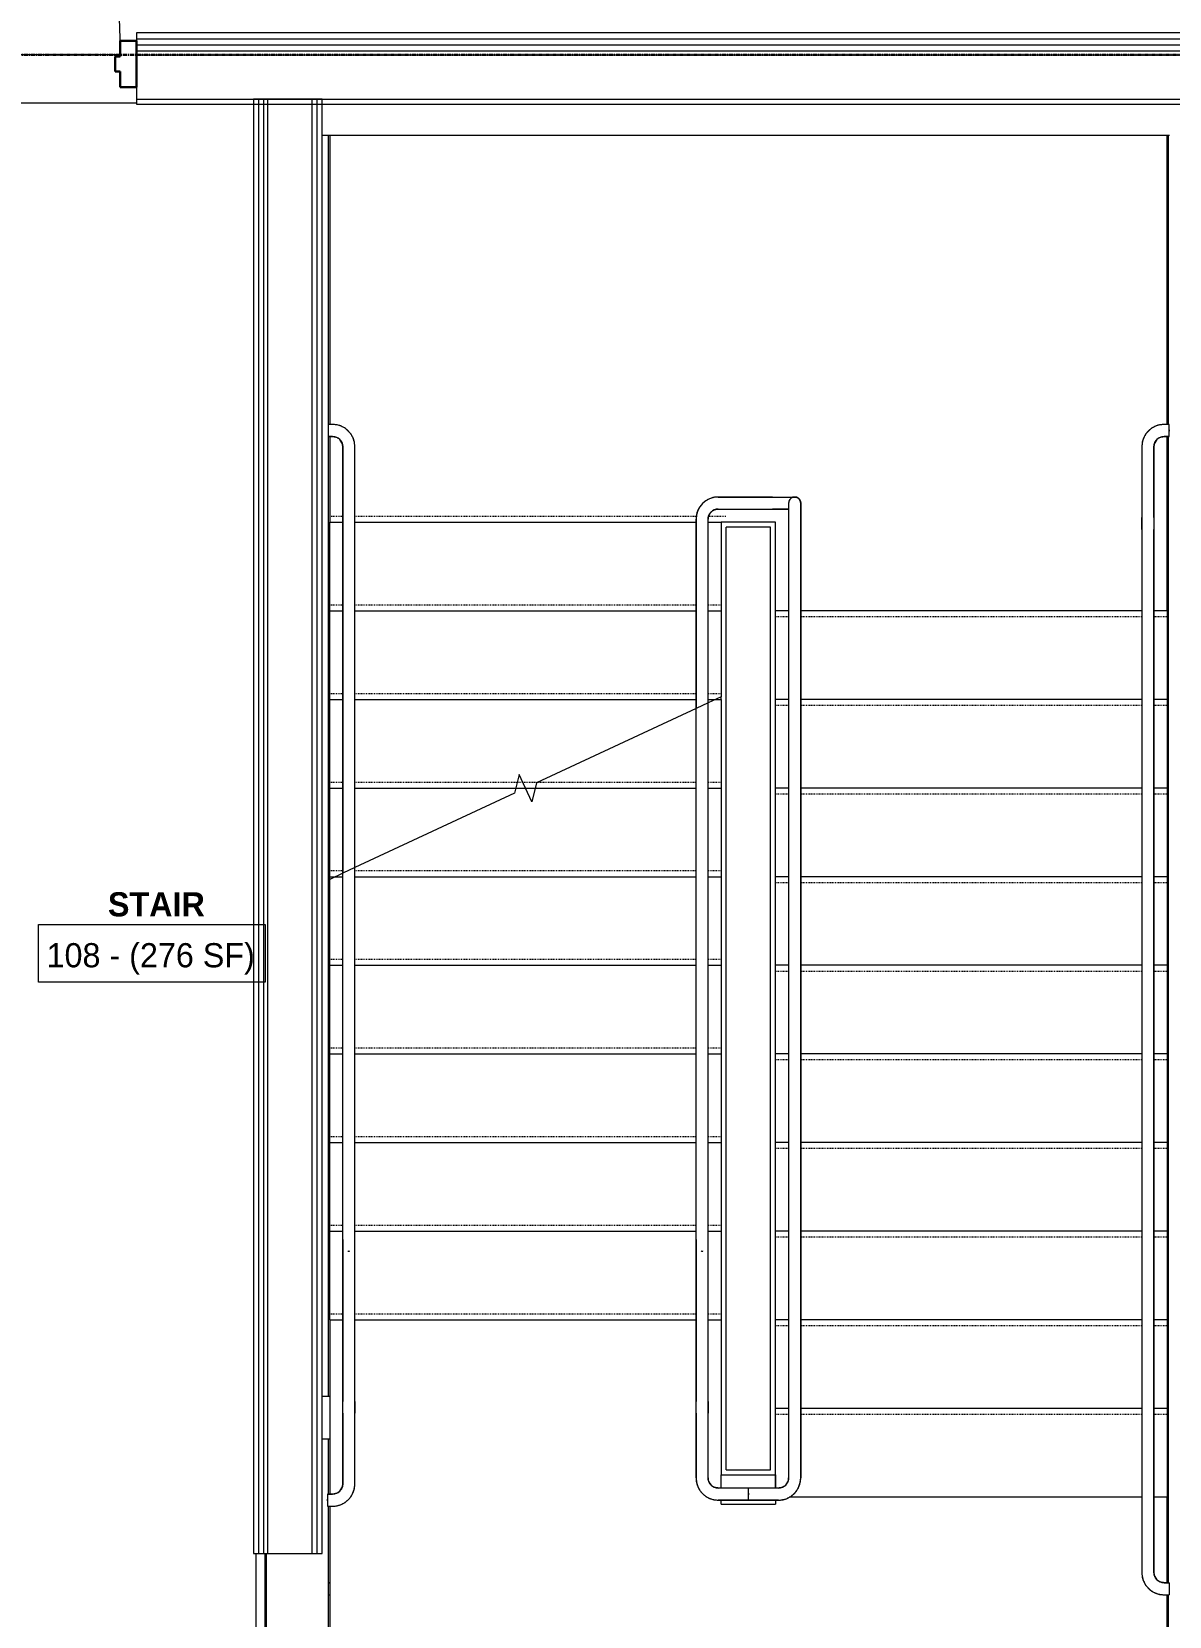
# Model space of a CAD drawing. Header units: inches. Extents: x -4093 to -1777, y 9773 to 12264.
# Drawn here: x -2669.3 to -2528, y 11893.4 to 12090.1 of the extents above; entities that cross this region are included whole.
import ezdxf

# ---------------------------------------------------------------- set-up
doc = ezdxf.new("R2010")
doc.units = ezdxf.units.IN
doc.header["$MEASUREMENT"] = 0
doc.linetypes.add('Grid Line 1_2_', pattern=[0.875, 0.5, -0.125, 0.125, -0.125])
doc.linetypes.add('Overhead 1_16_', pattern=[0.101562, 0.0625, -0.039062])
for name, color, linetype, lineweight in [('0-1', 7, 'Continuous', 5), ('0-2', 7, 'Continuous', 9), ('A-AREA-IDEN', 2, 'Continuous', 9), ('A-DOOR-4', 31, 'Continuous', 9), ('A-DOOR-5', 31, 'Continuous', 30), ('A-DOOR-FRAM', 31, 'Continuous', 30), ('A-FLOR-1', 7, 'Continuous', 9), ('A-FLOR-2', 192, 'Continuous', 9), ('A-FLOR-HRAL-1', 7, 'Continuous', 9), ('A-WALL', 113, 'Continuous', 18), ('A-WALL-1', 7, 'Continuous', 9), ('A-WALL-2', 250, 'Continuous', 18), ('A-WALL-3', 113, 'Continuous', 9), ('I-WALL-1', 7, 'Continuous', 9), ('S-BEAM-1', 7, 'Continuous', 9), ('S-FNDN-1', 7, 'Continuous', 9), ('S-FNDN-2', 32, 'Continuous', 9), ('S-GRID-1', 1, 'Grid Line 1_2_', 30), ('S-STRS-1', 7, 'Continuous', 9), ('S-STRS-2', 7, 'Overhead 1_16_', 9), ('S-STRS-MBND-1', 7, 'Continuous', 9)]:
    doc.layers.add(name, color=color, linetype=linetype, lineweight=lineweight)
doc.styles.add('Century Gothic', font='ufonts.com_century-gothic.ttf', dxfattribs={"height": 3})
doc.styles.add('Century Gothic_B', font='GOTHICB.TTF', dxfattribs={"height": 3})

# ---------------------------------------------------------------- blocks, each defined once
blk = doc.blocks.new('Top Rail Type - Top Rail_Internal_-2690356-BACKGROUND - 1ST FLOOR')
at = {"layer": 'A-FLOR-HRAL-1'}
for p, q in [((-2630.69, 11940.16), (-2630.69, 11920.06)), ((-2629.19, 11920.06), (-2629.19, 11940.16)), ((-2630.69, 11918.62), (-2630.69, 11909.81)), ((-2629.19, 11909.81), (-2629.19, 11918.62)), ((-2631.94, 11908.56), (-2632.56, 11908.56)), ((-2632.56, 11907.72), (-2632.56, 11907.91)), ((-2632.56, 11907.06), (-2631.94, 11907.06))]:
    blk.add_line(p, q, dxfattribs=at)
at = {"layer": 'A-FLOR-HRAL-1', "flags": 128}
for points in [[(-2630.04, 11938.74), (-2630.01, 11938.73), (-2629.86, 11938.73), (-2629.83, 11938.74)], [(-2630.69, 11918.62), (-2630.69, 11918.73), (-2630.69, 11918.84), (-2630.69, 11918.95), (-2630.69, 11919.06), (-2630.69, 11919.17), (-2630.69, 11919.28), (-2630.69, 11919.38), (-2630.69, 11919.49), (-2630.69, 11919.59), (-2630.69, 11919.7), (-2630.69, 11919.8), (-2630.69, 11919.89), (-2630.69, 11919.99), (-2630.69, 11920.06)], [(-2629.19, 11920.06), (-2629.19, 11919.97), (-2629.19, 11919.87), (-2629.19, 11919.77), (-2629.19, 11919.67), (-2629.19, 11919.57), (-2629.19, 11919.47), (-2629.19, 11919.36), (-2629.19, 11919.25), (-2629.19, 11919.15), (-2629.19, 11919.04), (-2629.19, 11918.93), (-2629.19, 11918.82), (-2629.19, 11918.71), (-2629.19, 11918.62)], [(-2631.94, 11907.06), (-2631.83, 11907.07), (-2631.72, 11907.07), (-2631.61, 11907.08), (-2631.5, 11907.1), (-2631.39, 11907.12), (-2631.28, 11907.14), (-2631.18, 11907.17), (-2631.07, 11907.2), (-2630.97, 11907.24), (-2630.87, 11907.28), (-2630.76, 11907.33), (-2630.67, 11907.38), (-2630.57, 11907.43), (-2630.48, 11907.48), (-2630.38, 11907.54), (-2630.29, 11907.61), (-2630.21, 11907.68), (-2630.12, 11907.75), (-2630.04, 11907.82), (-2629.96, 11907.9), (-2629.89, 11907.98), (-2629.82, 11908.06), (-2629.75, 11908.15), (-2629.68, 11908.24), (-2629.62, 11908.33), (-2629.56, 11908.42), (-2629.51, 11908.52), (-2629.46, 11908.62), (-2629.42, 11908.72), (-2629.37, 11908.82), (-2629.34, 11908.92), (-2629.3, 11909.03), (-2629.27, 11909.13), (-2629.25, 11909.24), (-2629.23, 11909.35), (-2629.21, 11909.46), (-2629.2, 11909.57), (-2629.19, 11909.67), (-2629.19, 11909.78), (-2629.19, 11909.81)], [(-2630.69, 11909.81), (-2630.69, 11909.76), (-2630.69, 11909.71), (-2630.7, 11909.66), (-2630.7, 11909.62), (-2630.71, 11909.57), (-2630.72, 11909.52), (-2630.73, 11909.47), (-2630.75, 11909.42), (-2630.77, 11909.37), (-2630.78, 11909.33), (-2630.81, 11909.28), (-2630.83, 11909.24), (-2630.85, 11909.19), (-2630.88, 11909.15), (-2630.9, 11909.11), (-2630.93, 11909.07), (-2630.96, 11909.03), (-2631, 11908.99), (-2631.03, 11908.95), (-2631.07, 11908.92), (-2631.1, 11908.88), (-2631.14, 11908.85), (-2631.18, 11908.82), (-2631.22, 11908.79), (-2631.26, 11908.76), (-2631.3, 11908.74), (-2631.35, 11908.71), (-2631.39, 11908.69), (-2631.44, 11908.67), (-2631.48, 11908.65), (-2631.53, 11908.63), (-2631.58, 11908.62), (-2631.63, 11908.6), (-2631.67, 11908.59), (-2631.72, 11908.58), (-2631.77, 11908.58), (-2631.82, 11908.57), (-2631.87, 11908.57), (-2631.92, 11908.56), (-2631.94, 11908.56)]]:
    blk.add_lwpolyline(points, dxfattribs=at)
blk = doc.blocks.new('Top Rail Type - Top Rail_Internal_-V99-BACKGROUND - 1ST FLOOR')
at = {"layer": 'A-FLOR-HRAL-1'}
for p, q in [((-2629.19, 11986.31), (-2630.69, 11985.61)), ((-2630.69, 11919.67), (-2630.69, 11985.61)), ((-2629.19, 11919.67), (-2629.19, 11986.31)), ((-2630.69, 11918.62), (-2630.69, 11919.67)), ((-2630.69, 11909.81), (-2630.69, 11918.62)), ((-2629.19, 11918.62), (-2629.19, 11919.67)), ((-2629.19, 11909.81), (-2629.19, 11918.62)), ((-2632.56, 11908.56), (-2632.56, 11907.06)), ((-2632.56, 11908.56), (-2631.94, 11908.56)), ((-2632.56, 11907.06), (-2631.94, 11907.06))]:
    blk.add_line(p, q, dxfattribs=at)
for radius in [2.75, 1.25]:
    blk.add_arc((-2631.94, 11909.81), radius, 270, 0, dxfattribs=at)
blk = doc.blocks.new('Top Rail Type - Top Rail_Internal_-2690358-BACKGROUND - 1ST FLOOR')
at = {"layer": 'A-FLOR-HRAL-1'}
for p, q in [((-2586.81, 11940.16), (-2586.81, 11920.06)), ((-2585.31, 11920.06), (-2585.31, 11940.16)), ((-2586.81, 11918.62), (-2586.81, 11910.56)), ((-2585.31, 11910.56), (-2585.31, 11918.62)), ((-2580.31, 11909.31), (-2584.06, 11909.31)), ((-2580.31, 11908.66), (-2580.31, 11908.47)), ((-2584.06, 11907.81), (-2580.31, 11907.81))]:
    blk.add_line(p, q, dxfattribs=at)
at = {"layer": 'A-FLOR-HRAL-1', "flags": 128}
for points in [[(-2586.17, 11938.74), (-2586.14, 11938.73), (-2585.98, 11938.73), (-2585.95, 11938.74)], [(-2586.81, 11918.62), (-2586.81, 11918.73), (-2586.81, 11918.84), (-2586.81, 11918.95), (-2586.81, 11919.06), (-2586.81, 11919.17), (-2586.81, 11919.28), (-2586.81, 11919.38), (-2586.81, 11919.49), (-2586.81, 11919.59), (-2586.81, 11919.7), (-2586.81, 11919.8), (-2586.81, 11919.89), (-2586.81, 11919.99), (-2586.81, 11920.06)], [(-2585.31, 11920.06), (-2585.31, 11919.97), (-2585.31, 11919.87), (-2585.31, 11919.77), (-2585.31, 11919.67), (-2585.31, 11919.57), (-2585.31, 11919.47), (-2585.31, 11919.36), (-2585.31, 11919.25), (-2585.31, 11919.15), (-2585.31, 11919.04), (-2585.31, 11918.93), (-2585.31, 11918.82), (-2585.31, 11918.71), (-2585.31, 11918.62)], [(-2586.81, 11910.56), (-2586.81, 11910.45), (-2586.8, 11910.34), (-2586.79, 11910.24), (-2586.78, 11910.13), (-2586.76, 11910.02), (-2586.73, 11909.91), (-2586.7, 11909.8), (-2586.67, 11909.7), (-2586.63, 11909.6), (-2586.59, 11909.49), (-2586.55, 11909.39), (-2586.5, 11909.29), (-2586.45, 11909.2), (-2586.39, 11909.1), (-2586.33, 11909.01), (-2586.27, 11908.92), (-2586.2, 11908.84), (-2586.13, 11908.75), (-2586.05, 11908.67), (-2585.98, 11908.59), (-2585.9, 11908.52), (-2585.81, 11908.44), (-2585.73, 11908.38), (-2585.64, 11908.31), (-2585.55, 11908.25), (-2585.45, 11908.19), (-2585.36, 11908.14), (-2585.26, 11908.09), (-2585.16, 11908.04), (-2585.06, 11908), (-2584.95, 11907.96), (-2584.85, 11907.93), (-2584.74, 11907.9), (-2584.64, 11907.88), (-2584.53, 11907.85), (-2584.42, 11907.84), (-2584.31, 11907.83), (-2584.2, 11907.82), (-2584.09, 11907.81), (-2584.06, 11907.81)], [(-2584.06, 11909.31), (-2584.11, 11909.32), (-2584.16, 11909.32), (-2584.21, 11909.32), (-2584.26, 11909.33), (-2584.31, 11909.34), (-2584.36, 11909.35), (-2584.41, 11909.36), (-2584.45, 11909.38), (-2584.5, 11909.39), (-2584.55, 11909.41), (-2584.59, 11909.43), (-2584.64, 11909.46), (-2584.68, 11909.48), (-2584.73, 11909.51), (-2584.77, 11909.53), (-2584.81, 11909.56), (-2584.85, 11909.59), (-2584.89, 11909.62), (-2584.92, 11909.66), (-2584.96, 11909.69), (-2584.99, 11909.73), (-2585.02, 11909.77), (-2585.06, 11909.81), (-2585.09, 11909.85), (-2585.11, 11909.89), (-2585.14, 11909.93), (-2585.16, 11909.98), (-2585.19, 11910.02), (-2585.21, 11910.07), (-2585.23, 11910.11), (-2585.24, 11910.16), (-2585.26, 11910.21), (-2585.27, 11910.25), (-2585.28, 11910.3), (-2585.29, 11910.35), (-2585.3, 11910.4), (-2585.31, 11910.45), (-2585.31, 11910.5), (-2585.31, 11910.55), (-2585.31, 11910.56)]]:
    blk.add_lwpolyline(points, dxfattribs=at)
blk = doc.blocks.new('Top Rail Type - Top Rail_Internal_-V100-BACKGROUND - 1ST FLOOR')
at = {"layer": 'A-FLOR-HRAL-1'}
for p, q in [((-2585.31, 12006.77), (-2586.81, 12006.07)), ((-2586.81, 11919.67), (-2586.81, 12006.07)), ((-2585.31, 11919.67), (-2585.31, 12006.77)), ((-2586.81, 11918.62), (-2586.81, 11919.67)), ((-2586.81, 11910.56), (-2586.81, 11918.62)), ((-2585.31, 11918.62), (-2585.31, 11919.67)), ((-2585.31, 11910.56), (-2585.31, 11918.62)), ((-2580.31, 11909.31), (-2584.06, 11909.31)), ((-2580.31, 11907.81), (-2580.31, 11909.31)), ((-2580.31, 11907.81), (-2584.06, 11907.81))]:
    blk.add_line(p, q, dxfattribs=at)
for radius in [2.75, 1.25]:
    blk.add_arc((-2584.06, 11910.56), radius, 180, 270, dxfattribs=at)
blk = doc.blocks.new('Top Rail Type - Top Rail_Internal_-2365500-BACKGROUND - 1ST FLOOR')
at = {"layer": 'A-FLOR-HRAL-1'}
for p, q in [((-2631.94, 12041.31), (-2632.51, 12041.31)), ((-2632.51, 12039.81), (-2631.94, 12039.81)), ((-2630.69, 12038.56), (-2630.69, 12029.77)), ((-2629.19, 12029.77), (-2629.19, 12038.56)), ((-2630.69, 12029.1), (-2630.69, 11985.61)), ((-2629.19, 11986.31), (-2629.19, 12029.1)), ((-2632.31, 11897.56), (-2632.51, 11897.56)), ((-2632.51, 11896.06), (-2632.31, 11896.06))]:
    blk.add_line(p, q, dxfattribs=at)
at = {"layer": 'A-FLOR-HRAL-1', "flags": 128}
for points in [[(-2629.19, 12038.56), (-2629.19, 12038.67), (-2629.2, 12038.78), (-2629.21, 12038.89), (-2629.22, 12039), (-2629.24, 12039.11), (-2629.27, 12039.22), (-2629.29, 12039.32), (-2629.33, 12039.43), (-2629.36, 12039.53), (-2629.4, 12039.64), (-2629.45, 12039.74), (-2629.5, 12039.83), (-2629.55, 12039.93), (-2629.61, 12040.03), (-2629.67, 12040.12), (-2629.73, 12040.21), (-2629.8, 12040.29), (-2629.87, 12040.38), (-2629.94, 12040.46), (-2630.02, 12040.54), (-2630.1, 12040.61), (-2630.18, 12040.68), (-2630.27, 12040.75), (-2630.36, 12040.82), (-2630.45, 12040.88), (-2630.54, 12040.94), (-2630.64, 12040.99), (-2630.74, 12041.04), (-2630.84, 12041.09), (-2630.94, 12041.13), (-2631.04, 12041.17), (-2631.15, 12041.2), (-2631.25, 12041.23), (-2631.36, 12041.25), (-2631.47, 12041.27), (-2631.58, 12041.29), (-2631.69, 12041.3), (-2631.8, 12041.31), (-2631.91, 12041.31), (-2631.94, 12041.31)], [(-2631.94, 12039.81), (-2631.89, 12039.81), (-2631.84, 12039.81), (-2631.79, 12039.81), (-2631.74, 12039.8), (-2631.69, 12039.79), (-2631.64, 12039.78), (-2631.59, 12039.77), (-2631.54, 12039.75), (-2631.5, 12039.73), (-2631.45, 12039.72), (-2631.4, 12039.7), (-2631.36, 12039.67), (-2631.32, 12039.65), (-2631.27, 12039.62), (-2631.23, 12039.6), (-2631.19, 12039.57), (-2631.15, 12039.54), (-2631.11, 12039.5), (-2631.08, 12039.47), (-2631.04, 12039.44), (-2631.01, 12039.4), (-2630.97, 12039.36), (-2630.94, 12039.32), (-2630.91, 12039.28), (-2630.88, 12039.24), (-2630.86, 12039.2), (-2630.83, 12039.15), (-2630.81, 12039.11), (-2630.79, 12039.06), (-2630.77, 12039.02), (-2630.75, 12038.97), (-2630.74, 12038.92), (-2630.73, 12038.87), (-2630.71, 12038.83), (-2630.7, 12038.78), (-2630.7, 12038.73), (-2630.69, 12038.68), (-2630.69, 12038.63), (-2630.69, 12038.58), (-2630.69, 12038.56)], [(-2630.69, 12029.77), (-2630.69, 12029.72), (-2630.69, 12029.67), (-2630.69, 12029.62), (-2630.69, 12029.57), (-2630.69, 12029.52), (-2630.69, 12029.47), (-2630.69, 12029.42), (-2630.69, 12029.37), (-2630.69, 12029.33), (-2630.69, 12029.28), (-2630.69, 12029.23), (-2630.69, 12029.19), (-2630.69, 12029.14), (-2630.69, 12029.1), (-2630.69, 12029.1)], [(-2629.19, 12029.1), (-2629.19, 12029.14), (-2629.19, 12029.19), (-2629.19, 12029.23), (-2629.19, 12029.28), (-2629.19, 12029.32), (-2629.19, 12029.37), (-2629.19, 12029.42), (-2629.19, 12029.47), (-2629.19, 12029.52), (-2629.19, 12029.57), (-2629.19, 12029.61), (-2629.19, 12029.66), (-2629.19, 12029.71), (-2629.19, 12029.76), (-2629.19, 12029.77)]]:
    blk.add_lwpolyline(points, dxfattribs=at)
blk = doc.blocks.new('Top Rail Type - Top Rail_Internal_-V105-BACKGROUND - 1ST FLOOR')
at = {"layer": 'A-FLOR-HRAL-1'}
for p, q in [((-2631.94, 12041.31), (-2632.51, 12041.31)), ((-2631.94, 12039.81), (-2632.51, 12039.81)), ((-2630.69, 12029.77), (-2630.69, 12038.56)), ((-2629.19, 12029.77), (-2629.19, 12038.56)), ((-2630.69, 12028.7), (-2630.69, 12029.77)), ((-2630.69, 11985.61), (-2630.69, 12028.7)), ((-2629.19, 12028.7), (-2629.19, 12029.77)), ((-2629.19, 11986.31), (-2629.19, 12028.7)), ((-2632.51, 11897.56), (-2632.31, 11897.56)), ((-2632.51, 11896.06), (-2632.31, 11896.06))]:
    blk.add_line(p, q, dxfattribs=at)
for radius in [2.75, 1.25]:
    blk.add_arc((-2631.94, 12038.56), radius, 0, 90, dxfattribs=at)
blk = doc.blocks.new('Top Rail Type - Top Rail_Internal_-2659223-BACKGROUND - 1ST FLOOR')
at = {"layer": 'A-FLOR-HRAL-1'}
for p, q in [((-2577.31, 12032.31), (-2584.06, 12032.31)), ((-2584.06, 12030.81), (-2577.31, 12030.81)), ((-2575.31, 12030.98), (-2575.31, 11919.28)), ((-2573.81, 11919.28), (-2573.81, 12030.98)), ((-2586.81, 12029.56), (-2586.81, 12018.77)), ((-2585.31, 12018.77), (-2585.31, 12029.56)), ((-2586.81, 12018.1), (-2586.81, 12006.07)), ((-2585.31, 12006.77), (-2585.31, 12018.1)), ((-2575.31, 11918.61), (-2575.31, 11910.56)), ((-2573.81, 11910.56), (-2573.81, 11918.61)), ((-2576.56, 11909.31), (-2580.31, 11909.31)), ((-2580.31, 11907.81), (-2576.56, 11907.81))]:
    blk.add_line(p, q, dxfattribs=at)
at = {"layer": 'A-FLOR-HRAL-1', "flags": 128}
for points in [[(-2584.06, 12032.31), (-2584.17, 12032.31), (-2584.28, 12032.31), (-2584.39, 12032.29), (-2584.5, 12032.28), (-2584.61, 12032.26), (-2584.71, 12032.24), (-2584.82, 12032.21), (-2584.93, 12032.17), (-2585.03, 12032.14), (-2585.13, 12032.1), (-2585.23, 12032.05), (-2585.33, 12032), (-2585.43, 12031.95), (-2585.52, 12031.89), (-2585.61, 12031.83), (-2585.7, 12031.77), (-2585.79, 12031.7), (-2585.87, 12031.63), (-2585.96, 12031.56), (-2586.03, 12031.48), (-2586.11, 12031.4), (-2586.18, 12031.32), (-2586.25, 12031.23), (-2586.31, 12031.14), (-2586.38, 12031.05), (-2586.43, 12030.96), (-2586.49, 12030.86), (-2586.54, 12030.76), (-2586.58, 12030.66), (-2586.62, 12030.56), (-2586.66, 12030.46), (-2586.7, 12030.35), (-2586.73, 12030.25), (-2586.75, 12030.14), (-2586.77, 12030.03), (-2586.79, 12029.92), (-2586.8, 12029.81), (-2586.81, 12029.7), (-2586.81, 12029.59), (-2586.81, 12029.56)], [(-2585.31, 12029.56), (-2585.31, 12029.61), (-2585.31, 12029.66), (-2585.3, 12029.71), (-2585.3, 12029.76), (-2585.29, 12029.81), (-2585.28, 12029.86), (-2585.26, 12029.91), (-2585.25, 12029.96), (-2585.23, 12030), (-2585.21, 12030.05), (-2585.19, 12030.1), (-2585.17, 12030.14), (-2585.15, 12030.19), (-2585.12, 12030.23), (-2585.09, 12030.27), (-2585.06, 12030.31), (-2585.03, 12030.35), (-2585, 12030.39), (-2584.97, 12030.43), (-2584.93, 12030.46), (-2584.9, 12030.5), (-2584.86, 12030.53), (-2584.82, 12030.56), (-2584.78, 12030.59), (-2584.74, 12030.62), (-2584.69, 12030.64), (-2584.65, 12030.67), (-2584.61, 12030.69), (-2584.56, 12030.71), (-2584.51, 12030.73), (-2584.47, 12030.75), (-2584.42, 12030.76), (-2584.37, 12030.78), (-2584.32, 12030.79), (-2584.27, 12030.8), (-2584.22, 12030.8), (-2584.17, 12030.81), (-2584.12, 12030.81), (-2584.07, 12030.81), (-2584.06, 12030.81)], [(-2577.31, 12032.31), (-2577.2, 12032.31), (-2577.09, 12032.31), (-2576.98, 12032.31), (-2576.87, 12032.31), (-2576.76, 12032.31), (-2576.66, 12032.31), (-2576.55, 12032.31), (-2576.45, 12032.31), (-2576.34, 12032.31), (-2576.24, 12032.31), (-2576.14, 12032.31), (-2576.04, 12032.31), (-2575.94, 12032.31), (-2575.85, 12032.31), (-2575.76, 12032.31), (-2575.67, 12032.31), (-2575.58, 12032.31), (-2575.5, 12032.31), (-2575.42, 12032.31), (-2575.34, 12032.31), (-2575.26, 12032.31), (-2575.19, 12032.31), (-2575.12, 12032.31), (-2575.06, 12032.31), (-2575, 12032.31), (-2574.94, 12032.31), (-2574.89, 12032.31), (-2574.84, 12032.31), (-2574.79, 12032.31), (-2574.75, 12032.31), (-2574.71, 12032.31), (-2574.68, 12032.31), (-2574.65, 12032.31), (-2574.62, 12032.31), (-2574.6, 12032.31), (-2574.58, 12032.31), (-2574.57, 12032.31), (-2574.56, 12032.31), (-2574.56, 12032.31)], [(-2575.32, 12030.81), (-2575.4, 12030.81), (-2575.48, 12030.81), (-2575.56, 12030.81), (-2575.65, 12030.81), (-2575.73, 12030.81), (-2575.83, 12030.81), (-2575.92, 12030.81), (-2576.02, 12030.81), (-2576.11, 12030.81), (-2576.21, 12030.81), (-2576.31, 12030.81), (-2576.42, 12030.81), (-2576.52, 12030.81), (-2576.63, 12030.81), (-2576.74, 12030.81), (-2576.84, 12030.81), (-2576.95, 12030.81), (-2577.06, 12030.81), (-2577.17, 12030.81), (-2577.28, 12030.81), (-2577.31, 12030.81)], [(-2575.31, 12031.56), (-2575.31, 12031.56), (-2575.31, 12031.56), (-2575.31, 12031.56), (-2575.31, 12031.55), (-2575.31, 12031.54), (-2575.31, 12031.53), (-2575.31, 12031.52), (-2575.31, 12031.5), (-2575.31, 12031.48), (-2575.31, 12031.47), (-2575.31, 12031.45), (-2575.31, 12031.42), (-2575.31, 12031.4), (-2575.31, 12031.37), (-2575.31, 12031.35), (-2575.31, 12031.32), (-2575.31, 12031.29), (-2575.31, 12031.25), (-2575.31, 12031.22), (-2575.31, 12031.19), (-2575.31, 12031.15), (-2575.31, 12031.11), (-2575.31, 12031.07), (-2575.31, 12031.03), (-2575.31, 12030.99), (-2575.31, 12030.98)], [(-2574.56, 12032.31), (-2574.53, 12032.31), (-2574.5, 12032.31), (-2574.47, 12032.31), (-2574.44, 12032.3), (-2574.41, 12032.3), (-2574.38, 12032.29), (-2574.35, 12032.29), (-2574.33, 12032.28), (-2574.3, 12032.27), (-2574.27, 12032.26), (-2574.24, 12032.24), (-2574.21, 12032.23), (-2574.19, 12032.22), (-2574.16, 12032.2), (-2574.14, 12032.18), (-2574.11, 12032.17), (-2574.09, 12032.15), (-2574.07, 12032.13), (-2574.04, 12032.11), (-2574.02, 12032.09), (-2574, 12032.06), (-2573.98, 12032.04), (-2573.96, 12032.02), (-2573.95, 12031.99), (-2573.93, 12031.97), (-2573.91, 12031.94), (-2573.9, 12031.92), (-2573.89, 12031.89), (-2573.87, 12031.86), (-2573.86, 12031.84), (-2573.85, 12031.81), (-2573.84, 12031.78), (-2573.83, 12031.75), (-2573.83, 12031.72), (-2573.82, 12031.69), (-2573.82, 12031.66), (-2573.81, 12031.63), (-2573.81, 12031.6), (-2573.81, 12031.57)], [(-2573.81, 12030.98), (-2573.81, 12031.02), (-2573.81, 12031.06), (-2573.81, 12031.1), (-2573.81, 12031.14), (-2573.81, 12031.18), (-2573.81, 12031.21), (-2573.81, 12031.25), (-2573.81, 12031.28), (-2573.81, 12031.31), (-2573.81, 12031.34), (-2573.81, 12031.37), (-2573.81, 12031.39), (-2573.81, 12031.42), (-2573.81, 12031.44), (-2573.81, 12031.46), (-2573.81, 12031.48), (-2573.81, 12031.5), (-2573.81, 12031.51), (-2573.81, 12031.53), (-2573.81, 12031.54), (-2573.81, 12031.55), (-2573.81, 12031.55), (-2573.81, 12031.56), (-2573.81, 12031.56), (-2573.81, 12031.56), (-2573.81, 12031.56)], [(-2586.81, 12018.77), (-2586.81, 12018.72), (-2586.81, 12018.67), (-2586.81, 12018.62), (-2586.81, 12018.57), (-2586.81, 12018.52), (-2586.81, 12018.47), (-2586.81, 12018.42), (-2586.81, 12018.37), (-2586.81, 12018.33), (-2586.81, 12018.28), (-2586.81, 12018.23), (-2586.81, 12018.19), (-2586.81, 12018.14), (-2586.81, 12018.1), (-2586.81, 12018.1)], [(-2585.31, 12018.1), (-2585.31, 12018.14), (-2585.31, 12018.19), (-2585.31, 12018.23), (-2585.31, 12018.28), (-2585.31, 12018.32), (-2585.31, 12018.37), (-2585.31, 12018.42), (-2585.31, 12018.47), (-2585.31, 12018.52), (-2585.31, 12018.57), (-2585.31, 12018.61), (-2585.31, 12018.66), (-2585.31, 12018.71), (-2585.31, 12018.76), (-2585.31, 12018.77)], [(-2575.31, 11919.28), (-2575.31, 11919.24), (-2575.31, 11919.19), (-2575.31, 11919.15), (-2575.31, 11919.1), (-2575.31, 11919.05), (-2575.31, 11919.01), (-2575.31, 11918.96), (-2575.31, 11918.91), (-2575.31, 11918.86), (-2575.31, 11918.81), (-2575.31, 11918.76), (-2575.31, 11918.71), (-2575.31, 11918.66), (-2575.31, 11918.61), (-2575.31, 11918.61)], [(-2573.81, 11918.61), (-2573.81, 11918.66), (-2573.81, 11918.71), (-2573.81, 11918.76), (-2573.81, 11918.81), (-2573.81, 11918.86), (-2573.81, 11918.91), (-2573.81, 11918.96), (-2573.81, 11919.01), (-2573.81, 11919.05), (-2573.81, 11919.1), (-2573.81, 11919.15), (-2573.81, 11919.19), (-2573.81, 11919.23), (-2573.81, 11919.28), (-2573.81, 11919.28)], [(-2576.56, 11907.81), (-2576.45, 11907.82), (-2576.34, 11907.82), (-2576.23, 11907.83), (-2576.12, 11907.85), (-2576.01, 11907.87), (-2575.91, 11907.89), (-2575.8, 11907.92), (-2575.7, 11907.95), (-2575.59, 11907.99), (-2575.49, 11908.03), (-2575.39, 11908.08), (-2575.29, 11908.13), (-2575.19, 11908.18), (-2575.1, 11908.23), (-2575.01, 11908.29), (-2574.92, 11908.36), (-2574.83, 11908.43), (-2574.75, 11908.5), (-2574.67, 11908.57), (-2574.59, 11908.65), (-2574.51, 11908.73), (-2574.44, 11908.81), (-2574.37, 11908.9), (-2574.31, 11908.99), (-2574.25, 11909.08), (-2574.19, 11909.17), (-2574.14, 11909.27), (-2574.09, 11909.37), (-2574.04, 11909.47), (-2574, 11909.57), (-2573.96, 11909.67), (-2573.93, 11909.78), (-2573.9, 11909.88), (-2573.87, 11909.99), (-2573.85, 11910.1), (-2573.83, 11910.21), (-2573.82, 11910.32), (-2573.81, 11910.42), (-2573.81, 11910.53), (-2573.81, 11910.56)], [(-2575.31, 11910.56), (-2575.31, 11910.51), (-2575.32, 11910.46), (-2575.32, 11910.41), (-2575.33, 11910.37), (-2575.34, 11910.32), (-2575.35, 11910.27), (-2575.36, 11910.22), (-2575.37, 11910.17), (-2575.39, 11910.12), (-2575.41, 11910.08), (-2575.43, 11910.03), (-2575.45, 11909.99), (-2575.48, 11909.94), (-2575.5, 11909.9), (-2575.53, 11909.86), (-2575.56, 11909.82), (-2575.59, 11909.78), (-2575.62, 11909.74), (-2575.66, 11909.7), (-2575.69, 11909.67), (-2575.73, 11909.63), (-2575.76, 11909.6), (-2575.8, 11909.57), (-2575.84, 11909.54), (-2575.89, 11909.51), (-2575.93, 11909.49), (-2575.97, 11909.46), (-2576.02, 11909.44), (-2576.06, 11909.42), (-2576.11, 11909.4), (-2576.16, 11909.38), (-2576.2, 11909.37), (-2576.25, 11909.35), (-2576.3, 11909.34), (-2576.35, 11909.33), (-2576.4, 11909.33), (-2576.45, 11909.32), (-2576.5, 11909.32), (-2576.55, 11909.31), (-2576.56, 11909.31)]]:
    blk.add_lwpolyline(points, dxfattribs=at)
at = {"layer": 'A-FLOR-HRAL-1'}
for start, end in [(162.0414, 180), (167.9755, 173.356), (20, 160), (142.9983, 156.4146), (101.9692, 138.0158), (126.6488, 132.0217), (107.9773, 113.3504), (90, 96.6816), (83.3102, 90), (40.7282, 78.0208), (66.6407, 72.0221), (47.9728, 53.357), (23.3099, 36.6713), (0, 17.9565), (6.6424, 12.021)]:
    blk.add_arc((-2574.56, 12031.56), 0.75, start, end, dxfattribs=at)
blk = doc.blocks.new('Top Rail Type - Top Rail_Internal_-V107-BACKGROUND - 1ST FLOOR')
at = {"layer": 'A-FLOR-HRAL-1'}
for p, q in [((-2584.06, 12032.31), (-2576.56, 12032.31)), ((-2584.06, 12030.81), (-2576.56, 12030.81)), ((-2576.56, 12032.31), (-2574.56, 12032.31)), ((-2576.56, 12030.81), (-2575.31, 12030.81)), ((-2575.31, 12030.63), (-2575.31, 11919.68)), ((-2573.81, 12031.56), (-2573.81, 12030.63)), ((-2573.81, 12030.63), (-2573.81, 11919.68)), ((-2586.81, 12018.77), (-2586.81, 12029.56)), ((-2585.31, 12018.77), (-2585.31, 12029.56)), ((-2586.81, 12017.7), (-2586.81, 12018.77)), ((-2585.31, 12017.7), (-2585.31, 12018.77)), ((-2586.81, 12006.07), (-2586.81, 12017.7)), ((-2585.31, 12006.77), (-2585.31, 12017.7)), ((-2575.31, 11919.68), (-2575.31, 11918.61)), ((-2575.31, 11918.61), (-2575.31, 11910.56)), ((-2573.81, 11919.68), (-2573.81, 11918.61)), ((-2573.81, 11918.61), (-2573.81, 11910.56)), ((-2576.56, 11909.31), (-2580.31, 11909.31)), ((-2576.56, 11907.81), (-2580.31, 11907.81))]:
    blk.add_line(p, q, dxfattribs=at)
for centre, radius, start, end in [((-2584.06, 12029.56), 2.75, 90, 180), ((-2584.06, 12029.56), 1.25, 90, 180), ((-2576.56, 11910.56), 1.25, 270, 0), ((-2576.56, 11910.56), 2.75, 270, 0)]:
    blk.add_arc(centre, radius, start, end, dxfattribs=at)
blk = doc.blocks.new('Top Rail Type - Top Rail_Internal_-2386287-BACKGROUND - 1ST FLOOR')
at = {"layer": 'A-FLOR-HRAL-1'}
for p, q in [((-2528.06, 12041.31), (-2528.69, 12041.31)), ((-2528.06, 12040.66), (-2528.06, 12040.47)), ((-2531.44, 12038.56), (-2531.44, 12029.77)), ((-2529.94, 12029.77), (-2529.94, 12038.56)), ((-2528.69, 12039.81), (-2528.06, 12039.81)), ((-2531.44, 12028.3), (-2531.44, 11908.28)), ((-2529.94, 11908.28), (-2529.94, 12028.3)), ((-2531.44, 11907.61), (-2531.44, 11898.81)), ((-2529.94, 11898.81), (-2529.94, 11907.61)), ((-2528.06, 11897.56), (-2528.69, 11897.56)), ((-2528.06, 11896.91), (-2528.06, 11896.72)), ((-2528.69, 11896.06), (-2528.06, 11896.06))]:
    blk.add_line(p, q, dxfattribs=at)
at = {"layer": 'A-FLOR-HRAL-1', "flags": 128}
for points in [[(-2528.69, 12041.31), (-2528.8, 12041.31), (-2528.91, 12041.31), (-2529.02, 12041.29), (-2529.12, 12041.28), (-2529.23, 12041.26), (-2529.34, 12041.24), (-2529.45, 12041.21), (-2529.55, 12041.17), (-2529.65, 12041.14), (-2529.76, 12041.1), (-2529.86, 12041.05), (-2529.96, 12041), (-2530.05, 12040.95), (-2530.15, 12040.89), (-2530.24, 12040.83), (-2530.33, 12040.77), (-2530.42, 12040.7), (-2530.5, 12040.63), (-2530.58, 12040.56), (-2530.66, 12040.48), (-2530.73, 12040.4), (-2530.81, 12040.32), (-2530.87, 12040.23), (-2530.94, 12040.14), (-2531, 12040.05), (-2531.06, 12039.96), (-2531.11, 12039.86), (-2531.16, 12039.76), (-2531.21, 12039.66), (-2531.25, 12039.56), (-2531.29, 12039.46), (-2531.32, 12039.35), (-2531.35, 12039.25), (-2531.38, 12039.14), (-2531.4, 12039.03), (-2531.41, 12038.92), (-2531.42, 12038.81), (-2531.43, 12038.7), (-2531.44, 12038.59), (-2531.44, 12038.56)], [(-2529.94, 12038.56), (-2529.94, 12038.61), (-2529.93, 12038.66), (-2529.93, 12038.71), (-2529.92, 12038.76), (-2529.91, 12038.81), (-2529.9, 12038.86), (-2529.89, 12038.91), (-2529.87, 12038.96), (-2529.86, 12039), (-2529.84, 12039.05), (-2529.82, 12039.1), (-2529.79, 12039.14), (-2529.77, 12039.19), (-2529.75, 12039.23), (-2529.72, 12039.27), (-2529.69, 12039.31), (-2529.66, 12039.35), (-2529.63, 12039.39), (-2529.59, 12039.43), (-2529.56, 12039.46), (-2529.52, 12039.5), (-2529.48, 12039.53), (-2529.44, 12039.56), (-2529.4, 12039.59), (-2529.36, 12039.62), (-2529.32, 12039.64), (-2529.28, 12039.67), (-2529.23, 12039.69), (-2529.19, 12039.71), (-2529.14, 12039.73), (-2529.09, 12039.75), (-2529.04, 12039.76), (-2529, 12039.78), (-2528.95, 12039.79), (-2528.9, 12039.8), (-2528.85, 12039.8), (-2528.8, 12039.81), (-2528.75, 12039.81), (-2528.7, 12039.81), (-2528.69, 12039.81)], [(-2531.44, 12028.3), (-2531.44, 12028.4), (-2531.44, 12028.49), (-2531.44, 12028.59), (-2531.44, 12028.69), (-2531.44, 12028.79), (-2531.44, 12028.9), (-2531.44, 12029), (-2531.44, 12029.11), (-2531.44, 12029.22), (-2531.44, 12029.33), (-2531.44, 12029.43), (-2531.44, 12029.54), (-2531.44, 12029.65), (-2531.44, 12029.76), (-2531.44, 12029.77)], [(-2529.94, 12029.77), (-2529.94, 12029.66), (-2529.94, 12029.55), (-2529.94, 12029.44), (-2529.94, 12029.33), (-2529.94, 12029.22), (-2529.94, 12029.11), (-2529.94, 12029.01), (-2529.94, 12028.9), (-2529.94, 12028.8), (-2529.94, 12028.69), (-2529.94, 12028.59), (-2529.94, 12028.5), (-2529.94, 12028.4), (-2529.94, 12028.3), (-2529.94, 12028.3)], [(-2531.44, 11908.28), (-2531.44, 11908.24), (-2531.44, 11908.19), (-2531.44, 11908.15), (-2531.44, 11908.1), (-2531.44, 11908.05), (-2531.44, 11908.01), (-2531.44, 11907.96), (-2531.44, 11907.91), (-2531.44, 11907.86), (-2531.44, 11907.81), (-2531.44, 11907.76), (-2531.44, 11907.71), (-2531.44, 11907.66), (-2531.44, 11907.61), (-2531.44, 11907.61)], [(-2529.94, 11907.61), (-2529.94, 11907.66), (-2529.94, 11907.71), (-2529.94, 11907.76), (-2529.94, 11907.81), (-2529.94, 11907.86), (-2529.94, 11907.91), (-2529.94, 11907.96), (-2529.94, 11908.01), (-2529.94, 11908.05), (-2529.94, 11908.1), (-2529.94, 11908.15), (-2529.94, 11908.19), (-2529.94, 11908.23), (-2529.94, 11908.28), (-2529.94, 11908.28)], [(-2531.44, 11898.81), (-2531.43, 11898.7), (-2531.43, 11898.59), (-2531.42, 11898.49), (-2531.4, 11898.38), (-2531.38, 11898.27), (-2531.36, 11898.16), (-2531.33, 11898.05), (-2531.3, 11897.95), (-2531.26, 11897.85), (-2531.22, 11897.74), (-2531.17, 11897.64), (-2531.13, 11897.54), (-2531.07, 11897.45), (-2531.02, 11897.35), (-2530.96, 11897.26), (-2530.89, 11897.17), (-2530.82, 11897.09), (-2530.75, 11897), (-2530.68, 11896.92), (-2530.6, 11896.84), (-2530.52, 11896.77), (-2530.44, 11896.69), (-2530.35, 11896.63), (-2530.26, 11896.56), (-2530.17, 11896.5), (-2530.08, 11896.44), (-2529.98, 11896.39), (-2529.88, 11896.34), (-2529.78, 11896.29), (-2529.68, 11896.25), (-2529.58, 11896.21), (-2529.47, 11896.18), (-2529.37, 11896.15), (-2529.26, 11896.13), (-2529.15, 11896.1), (-2529.04, 11896.09), (-2528.94, 11896.08), (-2528.83, 11896.07), (-2528.72, 11896.06), (-2528.69, 11896.06)], [(-2528.69, 11897.56), (-2528.74, 11897.57), (-2528.79, 11897.57), (-2528.84, 11897.57), (-2528.89, 11897.58), (-2528.93, 11897.59), (-2528.98, 11897.6), (-2529.03, 11897.61), (-2529.08, 11897.63), (-2529.13, 11897.64), (-2529.17, 11897.66), (-2529.22, 11897.68), (-2529.26, 11897.71), (-2529.31, 11897.73), (-2529.35, 11897.76), (-2529.39, 11897.78), (-2529.43, 11897.81), (-2529.47, 11897.84), (-2529.51, 11897.87), (-2529.55, 11897.91), (-2529.58, 11897.94), (-2529.62, 11897.98), (-2529.65, 11898.02), (-2529.68, 11898.06), (-2529.71, 11898.1), (-2529.74, 11898.14), (-2529.76, 11898.18), (-2529.79, 11898.23), (-2529.81, 11898.27), (-2529.83, 11898.32), (-2529.85, 11898.36), (-2529.87, 11898.41), (-2529.88, 11898.46), (-2529.9, 11898.5), (-2529.91, 11898.55), (-2529.92, 11898.6), (-2529.93, 11898.65), (-2529.93, 11898.7), (-2529.93, 11898.75), (-2529.94, 11898.8), (-2529.94, 11898.81)]]:
    blk.add_lwpolyline(points, dxfattribs=at)
blk = doc.blocks.new('Top Rail Type - Top Rail_Internal_-V108-BACKGROUND - 1ST FLOOR')
at = {"layer": 'A-FLOR-HRAL-1'}
for p, q in [((-2528.06, 12041.31), (-2528.69, 12041.31)), ((-2528.06, 12039.81), (-2528.06, 12041.31)), ((-2531.44, 12038.56), (-2531.44, 12029.77)), ((-2529.94, 12038.56), (-2529.94, 12029.77)), ((-2528.06, 12039.81), (-2528.69, 12039.81)), ((-2531.44, 12029.77), (-2531.44, 12028.7)), ((-2531.44, 12028.7), (-2531.44, 11908.68)), ((-2529.94, 12029.77), (-2529.94, 12028.7)), ((-2529.94, 12028.7), (-2529.94, 11908.68)), ((-2531.44, 11908.68), (-2531.44, 11907.61)), ((-2529.94, 11908.68), (-2529.94, 11907.61)), ((-2531.44, 11907.61), (-2531.44, 11898.81)), ((-2529.94, 11907.61), (-2529.94, 11898.81)), ((-2528.69, 11897.56), (-2528.06, 11897.56)), ((-2528.06, 11897.56), (-2528.06, 11896.06)), ((-2528.69, 11896.06), (-2528.06, 11896.06))]:
    blk.add_line(p, q, dxfattribs=at)
for centre, radius, start, end in [((-2528.69, 12038.56), 2.75, 90, 180), ((-2528.69, 12038.56), 1.25, 90, 180), ((-2528.69, 11898.81), 2.75, 180, 270), ((-2528.69, 11898.81), 1.25, 180, 270)]:
    blk.add_arc(centre, radius, start, end, dxfattribs=at)
blk = doc.blocks.new('LVL-Laminated Veneer Lumber - LVL 5_25_ X 14_-2704456-BACKGROUND - 1ST FLOOR')
at = {"layer": 'S-BEAM-1'}
for p, q in [((24.34375, 2.625), (23.40625, 2.625)), ((23.40625, -2.625), (24.34375, -2.625))]:
    blk.add_line(p, q, dxfattribs=at)
blk = doc.blocks.new('CTR - 1st Phase -Stairs _ Elevators_rvt-1-BACKGROUND - 1ST FLOOR')
at = {"layer": 'A-FLOR-1'}
for p, q in [((-2632.31, 11930.19), (-2632.31, 11908.56)), ((-2576.94, 11909.31), (-2576.94, 11910.94)), ((-2632.31, 11907.06), (-2632.31, 11845.19)), ((-2531.44, 11908.19), (-2575.24, 11908.19)), ((-2528.31, 11908.19), (-2529.94, 11908.19)), ((-2528.31, 11897.56), (-2528.31, 11908.19)), ((-2528.31, 11845.19), (-2528.31, 11896.06))]:
    blk.add_line(p, q, dxfattribs=at)
at = {"layer": 'A-WALL-2'}
for p, q in [((-2641.12, 11901.19), (-2641.12, 12081.69)), ((-2640.5, 11901.19), (-2640.5, 12081.69)), ((-2640, 11901.19), (-2640, 12081.69)), ((-2634.5, 11901.19), (-2634.5, 12081.69)), ((-2633.87, 11901.19), (-2633.87, 12081.69)), ((-2583.06, 11911.56), (-2583.06, 12028.56)), ((-2577.56, 12028.56), (-2583.06, 12028.56)), ((-2577.56, 11911.56), (-2577.56, 12028.56)), ((-2583.06, 11911.56), (-2577.56, 11911.56))]:
    blk.add_line(p, q, dxfattribs=at)
at = {"layer": 'I-WALL-1'}
for p, q in [((-2641.75, 12081.69), (-2641.75, 11901.19)), ((-2633.25, 12081.69), (-2641.75, 12081.69)), ((-2633.25, 11901.19), (-2633.25, 12081.69)), ((-2583.69, 12029.19), (-2583.69, 12007.53)), ((-2583.06, 12029.19), (-2583.69, 12029.19)), ((-2577.56, 12029.19), (-2583.06, 12029.19)), ((-2576.94, 12029.19), (-2577.56, 12029.19)), ((-2576.94, 11910.94), (-2576.94, 12029.19)), ((-2583.69, 12007.19), (-2583.69, 11910.94)), ((-2583.69, 11909.31), (-2583.69, 11910.94)), ((-2583.69, 11910.94), (-2583.06, 11910.94)), ((-2583.06, 11910.94), (-2577.56, 11910.94)), ((-2577.56, 11910.94), (-2576.94, 11910.94)), ((-2576.94, 11910.94), (-2576.94, 11909.31)), ((-2583.69, 11907.31), (-2583.69, 11907.81)), ((-2583.69, 11907.31), (-2576.94, 11907.31)), ((-2576.94, 11907.81), (-2576.94, 11907.31)), ((-2641.75, 11901.19), (-2633.25, 11901.19))]:
    blk.add_line(p, q, dxfattribs=at)
at = {"layer": 'S-STRS-1'}
for p, q in [((-2632.31, 12077.19), (-2632.31, 12041.31)), ((-2528.31, 12041.31), (-2528.31, 12077.19)), ((-2632.31, 12039.81), (-2632.31, 12029.19)), ((-2528.31, 12018.19), (-2528.31, 12039.81)), ((-2632.31, 12029.19), (-2630.69, 12029.19)), ((-2632.31, 12018.19), (-2632.31, 12029.19)), ((-2629.19, 12029.19), (-2586.81, 12029.19)), ((-2585.31, 12029.19), (-2583.69, 12029.19)), ((-2632.31, 12007.19), (-2632.31, 12018.19)), ((-2632.31, 12018.19), (-2630.69, 12018.19)), ((-2629.19, 12018.19), (-2586.81, 12018.19)), ((-2585.31, 12018.19), (-2583.69, 12018.19)), ((-2575.31, 12018.19), (-2576.94, 12018.19)), ((-2531.44, 12018.19), (-2573.81, 12018.19)), ((-2528.31, 12018.19), (-2529.94, 12018.19)), ((-2528.31, 12018.19), (-2528.31, 12007.19)), ((-2632.31, 11996.19), (-2632.31, 12007.19)), ((-2632.31, 12007.19), (-2630.69, 12007.19)), ((-2629.19, 12007.19), (-2586.81, 12007.19)), ((-2585.31, 12007.19), (-2584.41, 12007.19)), ((-2584.41, 12007.19), (-2583.69, 12007.19)), ((-2583.69, 12007.19), (-2583.69, 12007.53)), ((-2575.31, 12007.19), (-2576.94, 12007.19)), ((-2531.44, 12007.19), (-2573.81, 12007.19)), ((-2528.31, 12007.19), (-2529.94, 12007.19)), ((-2528.31, 12007.19), (-2528.31, 11996.19)), ((-2632.31, 11985.19), (-2632.31, 11996.19)), ((-2632.31, 11996.19), (-2630.69, 11996.19)), ((-2629.19, 11996.19), (-2609.2, 11996.19)), ((-2609.2, 11996.19), (-2608, 11996.19)), ((-2608, 11996.19), (-2606.79, 11996.19)), ((-2606.79, 11996.19), (-2586.81, 11996.19)), ((-2585.31, 11996.19), (-2583.69, 11996.19)), ((-2575.31, 11996.19), (-2576.94, 11996.19)), ((-2531.44, 11996.19), (-2573.81, 11996.19)), ((-2528.31, 11996.19), (-2529.94, 11996.19)), ((-2528.31, 11996.19), (-2528.31, 11985.19)), ((-2632.31, 11984.85), (-2632.31, 11985.19)), ((-2632.31, 11985.19), (-2631.59, 11985.19)), ((-2632.31, 11974.19), (-2632.31, 11984.85)), ((-2631.59, 11985.19), (-2630.69, 11985.19)), ((-2629.19, 11985.19), (-2586.81, 11985.19)), ((-2585.31, 11985.19), (-2583.69, 11985.19)), ((-2575.31, 11985.19), (-2576.94, 11985.19)), ((-2531.44, 11985.19), (-2573.81, 11985.19)), ((-2528.31, 11985.19), (-2529.94, 11985.19)), ((-2528.31, 11985.19), (-2528.31, 11974.19)), ((-2632.31, 11963.19), (-2632.31, 11974.19)), ((-2632.31, 11974.19), (-2630.69, 11974.19)), ((-2629.19, 11974.19), (-2586.81, 11974.19)), ((-2585.31, 11974.19), (-2583.69, 11974.19)), ((-2575.31, 11974.19), (-2576.94, 11974.19)), ((-2531.44, 11974.19), (-2573.81, 11974.19)), ((-2528.31, 11974.19), (-2529.94, 11974.19)), ((-2528.31, 11974.19), (-2528.31, 11963.19)), ((-2632.31, 11952.19), (-2632.31, 11963.19)), ((-2632.31, 11963.19), (-2630.69, 11963.19)), ((-2629.19, 11963.19), (-2586.81, 11963.19)), ((-2585.31, 11963.19), (-2583.69, 11963.19)), ((-2575.31, 11963.19), (-2576.94, 11963.19)), ((-2531.44, 11963.19), (-2573.81, 11963.19)), ((-2528.31, 11963.19), (-2529.94, 11963.19)), ((-2528.31, 11963.19), (-2528.31, 11952.19)), ((-2632.31, 11941.19), (-2632.31, 11952.19)), ((-2632.31, 11952.19), (-2630.69, 11952.19)), ((-2629.19, 11952.19), (-2586.81, 11952.19)), ((-2585.31, 11952.19), (-2583.69, 11952.19)), ((-2575.31, 11952.19), (-2576.94, 11952.19)), ((-2531.44, 11952.19), (-2573.81, 11952.19)), ((-2528.31, 11952.19), (-2529.94, 11952.19)), ((-2528.31, 11952.19), (-2528.31, 11941.19)), ((-2632.31, 11930.19), (-2632.31, 11941.19)), ((-2632.31, 11941.19), (-2630.69, 11941.19)), ((-2629.19, 11941.19), (-2586.81, 11941.19)), ((-2585.31, 11941.19), (-2583.69, 11941.19)), ((-2575.31, 11941.19), (-2576.94, 11941.19)), ((-2531.44, 11941.19), (-2573.81, 11941.19)), ((-2528.31, 11941.19), (-2529.94, 11941.19)), ((-2528.31, 11941.19), (-2528.31, 11930.19)), ((-2632.31, 11930.19), (-2630.69, 11930.19)), ((-2629.19, 11930.19), (-2586.81, 11930.19)), ((-2585.31, 11930.19), (-2583.69, 11930.19)), ((-2575.31, 11930.19), (-2576.94, 11930.19)), ((-2531.44, 11930.19), (-2573.81, 11930.19)), ((-2528.31, 11930.19), (-2529.94, 11930.19)), ((-2528.31, 11930.19), (-2528.31, 11919.19)), ((-2575.31, 11919.19), (-2576.94, 11919.19)), ((-2531.44, 11919.19), (-2573.81, 11919.19)), ((-2528.31, 11919.19), (-2529.94, 11919.19)), ((-2528.31, 11919.19), (-2528.31, 11908.19)), ((-2531.44, 11908.19), (-2575.24, 11908.19)), ((-2528.31, 11908.19), (-2529.94, 11908.19))]:
    blk.add_line(p, q, dxfattribs=at)
at = {"layer": 'S-STRS-2'}
for p, q in [((-2632.31, 12029.94), (-2630.69, 12029.94)), ((-2629.19, 12029.94), (-2586.74, 12029.94)), ((-2585.21, 12029.94), (-2583.06, 12029.94)), ((-2632.31, 12018.94), (-2630.69, 12018.94)), ((-2629.19, 12018.94), (-2586.81, 12018.94)), ((-2585.31, 12018.94), (-2583.69, 12018.94)), ((-2575.31, 12017.44), (-2576.94, 12017.44)), ((-2531.44, 12017.44), (-2573.81, 12017.44)), ((-2528.31, 12017.44), (-2529.94, 12017.44)), ((-2632.31, 12007.94), (-2630.69, 12007.94)), ((-2629.19, 12007.94), (-2586.81, 12007.94)), ((-2585.31, 12007.94), (-2583.69, 12007.94)), ((-2575.31, 12006.44), (-2576.94, 12006.44)), ((-2531.44, 12006.44), (-2573.81, 12006.44)), ((-2528.31, 12006.44), (-2529.94, 12006.44)), ((-2632.31, 11996.94), (-2630.69, 11996.94)), ((-2629.19, 11996.94), (-2609.02, 11996.94)), ((-2609.02, 11996.94), (-2608.35, 11996.94)), ((-2608.35, 11996.94), (-2606.39, 11996.94)), ((-2606.39, 11996.94), (-2586.81, 11996.94)), ((-2585.31, 11996.94), (-2583.69, 11996.94)), ((-2575.31, 11995.44), (-2576.94, 11995.44)), ((-2531.44, 11995.44), (-2573.81, 11995.44)), ((-2528.31, 11995.44), (-2529.94, 11995.44)), ((-2632.31, 11985.94), (-2630.69, 11985.94)), ((-2629.19, 11985.94), (-2586.81, 11985.94)), ((-2585.31, 11985.94), (-2583.69, 11985.94)), ((-2575.31, 11984.44), (-2576.94, 11984.44)), ((-2531.44, 11984.44), (-2573.81, 11984.44)), ((-2528.31, 11984.44), (-2529.94, 11984.44)), ((-2632.31, 11974.94), (-2630.69, 11974.94)), ((-2629.19, 11974.94), (-2586.81, 11974.94)), ((-2585.31, 11974.94), (-2583.69, 11974.94)), ((-2575.31, 11973.44), (-2576.94, 11973.44)), ((-2531.44, 11973.44), (-2573.81, 11973.44)), ((-2528.31, 11973.44), (-2529.94, 11973.44)), ((-2632.31, 11963.94), (-2630.69, 11963.94)), ((-2629.19, 11963.94), (-2586.81, 11963.94)), ((-2585.31, 11963.94), (-2583.69, 11963.94)), ((-2575.31, 11962.44), (-2576.94, 11962.44)), ((-2531.44, 11962.44), (-2573.81, 11962.44)), ((-2528.31, 11962.44), (-2529.94, 11962.44)), ((-2632.31, 11952.94), (-2630.69, 11952.94)), ((-2629.19, 11952.94), (-2586.81, 11952.94)), ((-2585.31, 11952.94), (-2583.69, 11952.94)), ((-2575.31, 11951.44), (-2576.94, 11951.44)), ((-2531.44, 11951.44), (-2573.81, 11951.44)), ((-2528.31, 11951.44), (-2529.94, 11951.44)), ((-2632.31, 11941.94), (-2630.69, 11941.94)), ((-2629.19, 11941.94), (-2586.81, 11941.94)), ((-2585.31, 11941.94), (-2583.69, 11941.94)), ((-2575.31, 11940.44), (-2576.94, 11940.44)), ((-2531.44, 11940.44), (-2573.81, 11940.44)), ((-2528.31, 11940.44), (-2529.94, 11940.44)), ((-2632.31, 11930.94), (-2630.69, 11930.94)), ((-2629.19, 11930.94), (-2586.81, 11930.94)), ((-2585.31, 11930.94), (-2583.69, 11930.94)), ((-2575.31, 11929.44), (-2576.94, 11929.44)), ((-2531.44, 11929.44), (-2573.81, 11929.44)), ((-2528.31, 11929.44), (-2529.94, 11929.44)), ((-2575.31, 11918.44), (-2576.94, 11918.44)), ((-2531.44, 11918.44), (-2573.81, 11918.44)), ((-2528.31, 11918.44), (-2529.94, 11918.44))]:
    blk.add_line(p, q, dxfattribs=at)
at = {"layer": 'S-STRS-MBND-1'}
for p, q in [((-2583.69, 12007.53), (-2585.31, 12006.77)), ((-2586.81, 12006.07), (-2606.64, 11996.82)), ((-2608.79, 11997.89), (-2609.36, 11995.56)), ((-2607.21, 11994.49), (-2608.79, 11997.89)), ((-2609.36, 11995.56), (-2629.19, 11986.31)), ((-2606.64, 11996.82), (-2607.21, 11994.49)), ((-2630.69, 11985.61), (-2632.31, 11984.85))]:
    blk.add_line(p, q, dxfattribs=at)
at = {"layer": '0-2'}
for name in ['Top Rail Type - Top Rail_Internal_-2365500-BACKGROUND - 1ST FLOOR', 'Top Rail Type - Top Rail_Internal_-V105-BACKGROUND - 1ST FLOOR', 'Top Rail Type - Top Rail_Internal_-2386287-BACKGROUND - 1ST FLOOR', 'Top Rail Type - Top Rail_Internal_-V108-BACKGROUND - 1ST FLOOR', 'Top Rail Type - Top Rail_Internal_-2659223-BACKGROUND - 1ST FLOOR', 'Top Rail Type - Top Rail_Internal_-V107-BACKGROUND - 1ST FLOOR', 'Top Rail Type - Top Rail_Internal_-V100-BACKGROUND - 1ST FLOOR', 'Top Rail Type - Top Rail_Internal_-V99-BACKGROUND - 1ST FLOOR', 'Top Rail Type - Top Rail_Internal_-2690356-BACKGROUND - 1ST FLOOR', 'Top Rail Type - Top Rail_Internal_-2690358-BACKGROUND - 1ST FLOOR']:
    blk.add_blockref(name, (0, 0), dxfattribs=at)
at = {"layer": '0-2', "rotation": 180}
blk.add_blockref('LVL-Laminated Veneer Lumber - LVL 5_25_ X 14_-2704456-BACKGROUND - 1ST FLOOR', (-2608.9, 11918.06), dxfattribs=at)
blk = doc.blocks.new('034100 - Precast Structural Concrete - Solid Plank - 12_-1872822-BACKGROUND - 1ST FLOOR')
at = {"layer": 'S-BEAM-1'}
for q in [(0, -7.53), (47, -8.64)]:
    blk.add_line((0, -8.64), q, dxfattribs=at)
blk = doc.blocks.new('CTR - 1st Phase - Structure_rvt-1-BACKGROUND - 1ST FLOOR')
at = {"layer": 'A-WALL-1'}
for p, q in [((-2632.51, 12077.19), (-2633.25, 12077.19)), ((-2632.51, 12077.19), (-2632.51, 11920.69)), ((-2632.51, 11915.44), (-2632.51, 11908.56)), ((-2632.51, 11907.06), (-2632.51, 11854.19)), ((-2640.14, 11854.19), (-2640.14, 11901.19))]:
    blk.add_line(p, q, dxfattribs=at)
at = {"layer": 'S-FNDN-1'}
blk.add_line((-2528, 12077.19), (-2633.25, 12077.19), dxfattribs=at)
at = {"layer": 'S-GRID-1'}
blk.add_line((-1777.25, 12087.19), (-4076.95, 12087.19), dxfattribs=at)
at = {"layer": '0-2', "rotation": 90.00000000000053}
blk.add_blockref('034100 - Precast Structural Concrete - Solid Plank - 12_-1872822-BACKGROUND - 1ST FLOOR', (-2648.97, 11854.19), dxfattribs=at)
blk = doc.blocks.new('STOREFRONT DOOR B - ALUM_ STILE W_ GLASS INSET-3358393-BACKGROUND - 1ST FLOOR')
at = {"layer": 'A-DOOR-4'}
blk.add_arc((18, -3.6875), 36, 180, 270, dxfattribs=at)
at = {"layer": 'A-DOOR-5'}
for p, q in [((16.25, -3.6875), (18, -3.6875)), ((16.25, -39.6875), (16.25, -3.6875)), ((18, -3.6875), (18, -39.6875)), ((18, -39.6875), (16.25, -39.6875))]:
    blk.add_line(p, q, dxfattribs=at)
at = {"layer": 'A-DOOR-FRAM'}
for p, q in [((-20, 2.0625), (-18, 2.0625)), ((-20, -3.6875), (-20, 2.0625)), ((-18, 2.0625), (-18, 0.125)), ((18, 2.0625), (20, 2.0625)), ((18, 0.125), (18, 2.0625)), ((20, 2.0625), (20, -3.6875)), ((-18, 0.125), (-17.375, 0.125)), ((-17.375, 0.125), (-17.375, -1.75)), ((17.375, 0.125), (18, 0.125)), ((17.375, -1.75), (17.375, 0.125)), ((-18, -1.75), (-18, -3.6875)), ((-17.375, -1.75), (-18, -1.75)), ((18, -1.75), (17.375, -1.75)), ((18, -3.6875), (18, -1.75)), ((-18, -3.6875), (-20, -3.6875)), ((20, -3.6875), (18, -3.6875))]:
    blk.add_line(p, q, dxfattribs=at)

msp = doc.modelspace()

# ---------------------------------------------------------------- linework, layer by layer
at = {"layer": 'A-AREA-IDEN', "flags": 128}
msp.add_lwpolyline([(-2668.47, 11979.27), (-2640.31, 11979.27), (-2640.31, 11972.11), (-2668.47, 11972.11)], close=True, dxfattribs=at)
at = {"layer": 'A-FLOR-2'}
for p, q in [((-2656.32, 12081.19), (-2696.32, 12081.19)), ((-2528.14, 12041.31), (-2528.14, 12077.19)), ((-2528.14, 11897.56), (-2528.14, 12039.81)), ((-2641.44, 11844.06), (-2641.44, 11901.19)), ((-2528.14, 11859.19), (-2528.14, 11896.06))]:
    msp.add_line(p, q, dxfattribs=at)
at = {"layer": 'A-WALL'}
for p, q in [((-2656.32, 12089.19), (-2482.87, 12089.19)), ((-2656.32, 12088.44), (-2482.87, 12088.44)), ((-2656.32, 12087.69), (-2482.87, 12087.69)), ((-2656.32, 12087.19), (-2482.87, 12087.19)), ((-2656.32, 12081.69), (-2482.87, 12081.69))]:
    msp.add_line(p, q, dxfattribs=at)
at = {"layer": 'A-WALL-3'}
for p, q in [((-2349.47, 12089.94), (-2656.32, 12089.94)), ((-2656.32, 12089.94), (-2656.32, 12088.94)), ((-2656.32, 12083.19), (-2656.32, 12081.06)), ((-2656.32, 12081.06), (-2482.87, 12081.06))]:
    msp.add_line(p, q, dxfattribs=at)
at = {"layer": 'S-FNDN-2'}
msp.add_line((-2658.32, 12087.19), (-2694.32, 12087.19), dxfattribs=at)

# ---------------------------------------------------------------- block references
at = {"layer": '0-1'}
for name in ['CTR - 1st Phase - Structure_rvt-1-BACKGROUND - 1ST FLOOR', 'CTR - 1st Phase -Stairs _ Elevators_rvt-1-BACKGROUND - 1ST FLOOR']:
    msp.add_blockref(name, (0, 0), dxfattribs=at)
at = {"layer": 'A-DOOR-4', "rotation": 180}
msp.add_blockref('STOREFRONT DOOR B - ALUM_ STILE W_ GLASS INSET-3358393-BACKGROUND - 1ST FLOOR', (-2676.32, 12085.25), dxfattribs=at)

# ---------------------------------------------------------------- texts
at = {"layer": 'A-AREA-IDEN', "char_height": 3, "attachment_point": 1}
for s, insert, width, style in [('STAIR', (-2659.85, 11983.26), 13.13, 'Century Gothic_B'), ('108 - (276 SF)', (-2667.47, 11976.94), 31.613, 'Century Gothic')]:
    msp.add_mtext(s, dxfattribs=dict(at, insert=insert, width=width, style=style))

doc.saveas('drawing.dxf')
